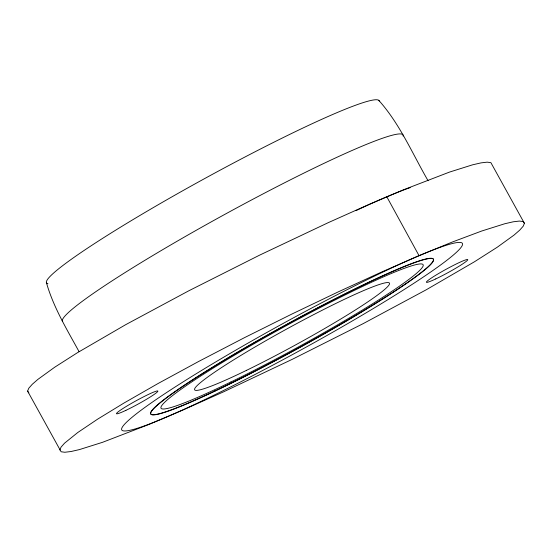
<?xml version="1.0" encoding="UTF-8"?>
<svg xmlns="http://www.w3.org/2000/svg" width="552" height="552" viewBox="0 0 552 552"><rect width="100%" height="100%" fill="white"/><g stroke="black" fill="none" stroke-linecap="round" stroke-linejoin="round"><path stroke-width="0.83" d="M27.6 391.12L28.78 388.228L32.285 384.268L37.929 379.355L54.731 367.197L77.535 352.645L125.725 324.659L188.853 290.766L259.661 255.121L328.378 222.601L368.805 204.516L403.767 189.688L449.494 172.093L472.56 164.827L481.027 162.881L487.174 162.157L490.894 162.661L524.4 223.298L523.22 226.182L519.715 230.143L514.071 235.062L497.269 247.213L474.465 261.765L426.275 289.759L363.147 323.651L292.339 359.29L223.622 391.81L183.195 409.894L148.233 424.723L102.506 442.324L79.44 449.583L70.973 451.529L64.825 452.26L61.106 451.757L27.6 391.12L28.849 392.845M59.851 450.032L61.037 447.141L64.536 443.18L77.749 432.526L97.6 419.168L123.945 403.057L157.975 383.564L198.761 361.408L244.322 337.741L291.918 314.033L338.535 291.739L381.536 272.053L419.051 255.686L452.329 242.024L481.744 231.005L504.811 223.739L513.277 221.794L519.425 221.062L523.151 221.573L524.4 223.298M378.748 100.312C399.889 123.931 412.351 153.559 428.062 180.718M386.8 196.774L419.051 255.686M79.033 351.603C66.82 329.282 53.413 307.257 46.396 282.589M62.569 321.568A194.125 15.904 -28.7 0 1 229.549 211.789A194.125 15.904 -28.7 0 1 403.139 136.054M47.927 283.742A189.612 15.539 -28.7 0 1 199.182 181.58A189.612 15.539 -28.7 0 1 379.252 101.03M355.909 210.664A194.125 15.904 -28.7 0 1 410.239 187.618M198.968 402.394A194.125 15.904 -28.7 0 0 462.314 245.288A194.125 15.904 -28.7 0 0 215.094 362.305A194.125 15.904 -28.7 0 0 198.968 402.394M214.714 391.03A161.108 13.2 -28.7 0 0 433.272 260.647A161.108 13.2 -28.7 0 0 228.1 357.765A161.108 13.2 -28.7 0 0 214.714 391.03M214.811 391.209A161.108 13.2 -28.7 0 0 433.368 260.827A161.108 13.2 -28.7 0 0 228.197 357.944A161.108 13.2 -28.7 0 0 214.811 391.209M125.877 410.357A23.57 1.932 -28.7 0 0 157.851 391.278A23.57 1.932 -28.7 0 0 127.829 405.492A23.57 1.932 -28.7 0 0 125.877 410.357M435.756 278.926A23.57 1.932 -28.7 0 0 467.73 259.854A23.57 1.932 -28.7 0 0 437.715 274.061A23.57 1.932 -28.7 0 0 435.756 278.926M246.606 370.302A111.069 9.101 -28.7 0 0 389.477 283.19A111.069 9.101 -28.7 0 0 240.003 355.95A111.069 9.101 -28.7 0 0 246.606 370.302M230.874 382.005A149.447 12.247 -28.7 0 0 423.142 264.781A149.447 12.247 -28.7 0 0 222.063 362.657A149.447 12.247 -28.7 0 0 230.874 382.005"/></g></svg>
